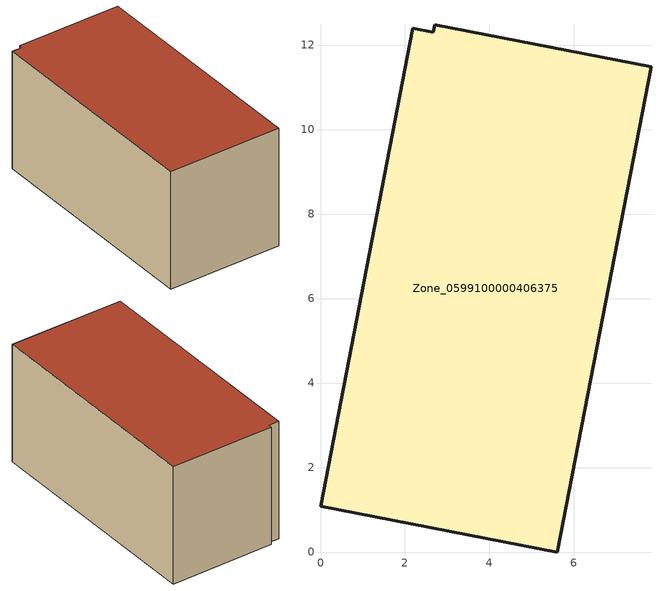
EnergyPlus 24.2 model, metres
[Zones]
Zone_0599100000406375
 floor ground (C_G): 2.71,12.47 7.82,11.49 5.61,0 0,1.08 2.18,12.39 2.67,12.3 z0
 wall outside (C_F): 5.61,0 7.82,11.49 2.71,12.47 2.67,12.3 2.18,12.39 0,1.08 5.61,0 z0:6.03
 roof outside (C_R): 7.82,11.49 2.71,12.47 2.67,12.3 2.18,12.39 0,1.08 5.61,0 z6.03
[BUILDING]
Pand.0599100000406375: North Axis=0; Terrain=City; Loads Convergence Tolerance Value=0.04; Temperature Convergence Tolerance Value=0.4; Solar Distribution=FullExterior; Maximum Number of Warmup Days=25; Minimum Number of Warmup Days=1
[Site:Location]
Rotterdam.The.Hague.AP_ZH_NLD Design_Conditions: Latitude=51.96; Longitude=4.45; Time Zone=1; Elevation=-4.5
[SITE:GROUNDTEMPERATURE:BUILDINGSURFACE]
18, 18, 18, 18, 18, 18, 18, 18, 18, 18, 18, 18
[MATERIAL] Thermal Absorptance=0.9; Solar Absorptance=0.7; Visible Absorptance=0.7
Name | Roughness | Thickness | Conductivity | Density | Specific Heat
G.TI.1992-2005 | MediumSmooth | 0.15 | 0.06 | 540 | 1210
F.TI.1992-2005 | Rough | 0.3 | 0.12 | 1920 | 840
R.TI.1992-2005 | MediumRough | 0.2 | 0.08 | 1500 | 1000
[CONSTRUCTION]
C_G: G.TI.1992-2005
C_F: F.TI.1992-2005
C_R: R.TI.1992-2005
[ZONE]
Zone_0599100000406375: Type=1; Multiplier=1; Ceiling Height=Autocalculate; Volume=Autocalculate; Floor Area=autocalculate; Part of Total Floor Area=Yes
[ZONEINFILTRATION:DESIGNFLOWRATE]
Infil_Zone_0599100000406375: Zone or ZoneList or Space or SpaceList=Zone_0599100000406375; Schedule=AlwaysOn; Design Flow Rate Calculation Method=Flow/Area; Flow Rate per Floor Area=0.0015; Constant Term Coefficient=1; Temperature Term Coefficient=0; Velocity Term Coefficient=0; Velocity Squared Term Coefficient=0
[HVACTEMPLATE:ZONE:IDEALLOADSAIRSYSTEM]
Zone_0599100000406375: Maximum Heating Supply Air Temperature=50; Minimum Cooling Supply Air Temperature=13; Maximum Heating Supply Air Humidity Ratio=0.0156; Minimum Cooling Supply Air Humidity Ratio=0.0077; Heating Limit=NoLimit; Cooling Limit=NoLimit; Dehumidification Control Type=ConstantSensibleHeatRatio; Cooling Sensible Heat Ratio=0.7; Dehumidification Setpoint=60; Humidification Control Type=None; Humidification Setpoint=30; Outdoor Air Method=None; Outdoor Air Flow Rate per Person=0.00944; Outdoor Air Flow Rate per Zone Floor Area=0; Outdoor Air Flow Rate per Zone=0; Demand Controlled Ventilation Type=None; Outdoor Air Economizer Type=NoEconomizer; Heat Recovery Type=None; Sensible Heat Recovery Effectiveness=0.7; Latent Heat Recovery Effectiveness=0.65
[ZONECONTROL:THERMOSTAT]
ThermostatControl_Zone_0599100000406375: Zone or ZoneList=Zone_0599100000406375; Control Type Schedule=DualSetpointControlType; Control 1=Thermostat_Zone_0599100000406375; Temperature Difference Between Cutout And Setpoint=0
[THERMOSTATSETPOINT:DUALSETPOINT]
Thermostat_Zone_0599100000406375: Heating Setpoint Temperature Schedule=HeatingSetpoint_Zone_0599100000406375; Cooling Setpoint Temperature Schedule=CoolingSetpoint_Zone_0599100000406375
[SCHEDULE:COMPACT]
HeatingSetpoint_Zone_0599100000406375: Through: 12/31, For: AllDays, Until: 24:00, 21
CoolingSetpoint_Zone_0599100000406375: Through: 12/31, For: AllDays, Until: 24:00, 24
DualSetpointControlType: Through: 12/31, For: AllDays, Until: 24:00, 4
AlwaysOn: Through: 12/31, For: AllDays, Until: 24:00, 1
